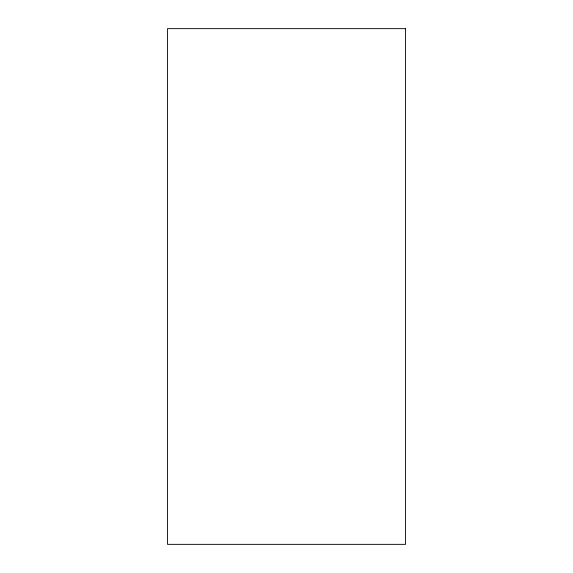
<?xml version="1.0" encoding="UTF-8"?>
<svg xmlns="http://www.w3.org/2000/svg" width="573" height="573" viewBox="0 0 573 573"><rect width="100%" height="100%" fill="white"/><g stroke="black" fill="none" stroke-linecap="round" stroke-linejoin="round"><path stroke-width="0.86" d="M405.505 28.65L167.495 28.65L167.495 544.35L405.505 544.35L405.505 28.65"/></g></svg>
